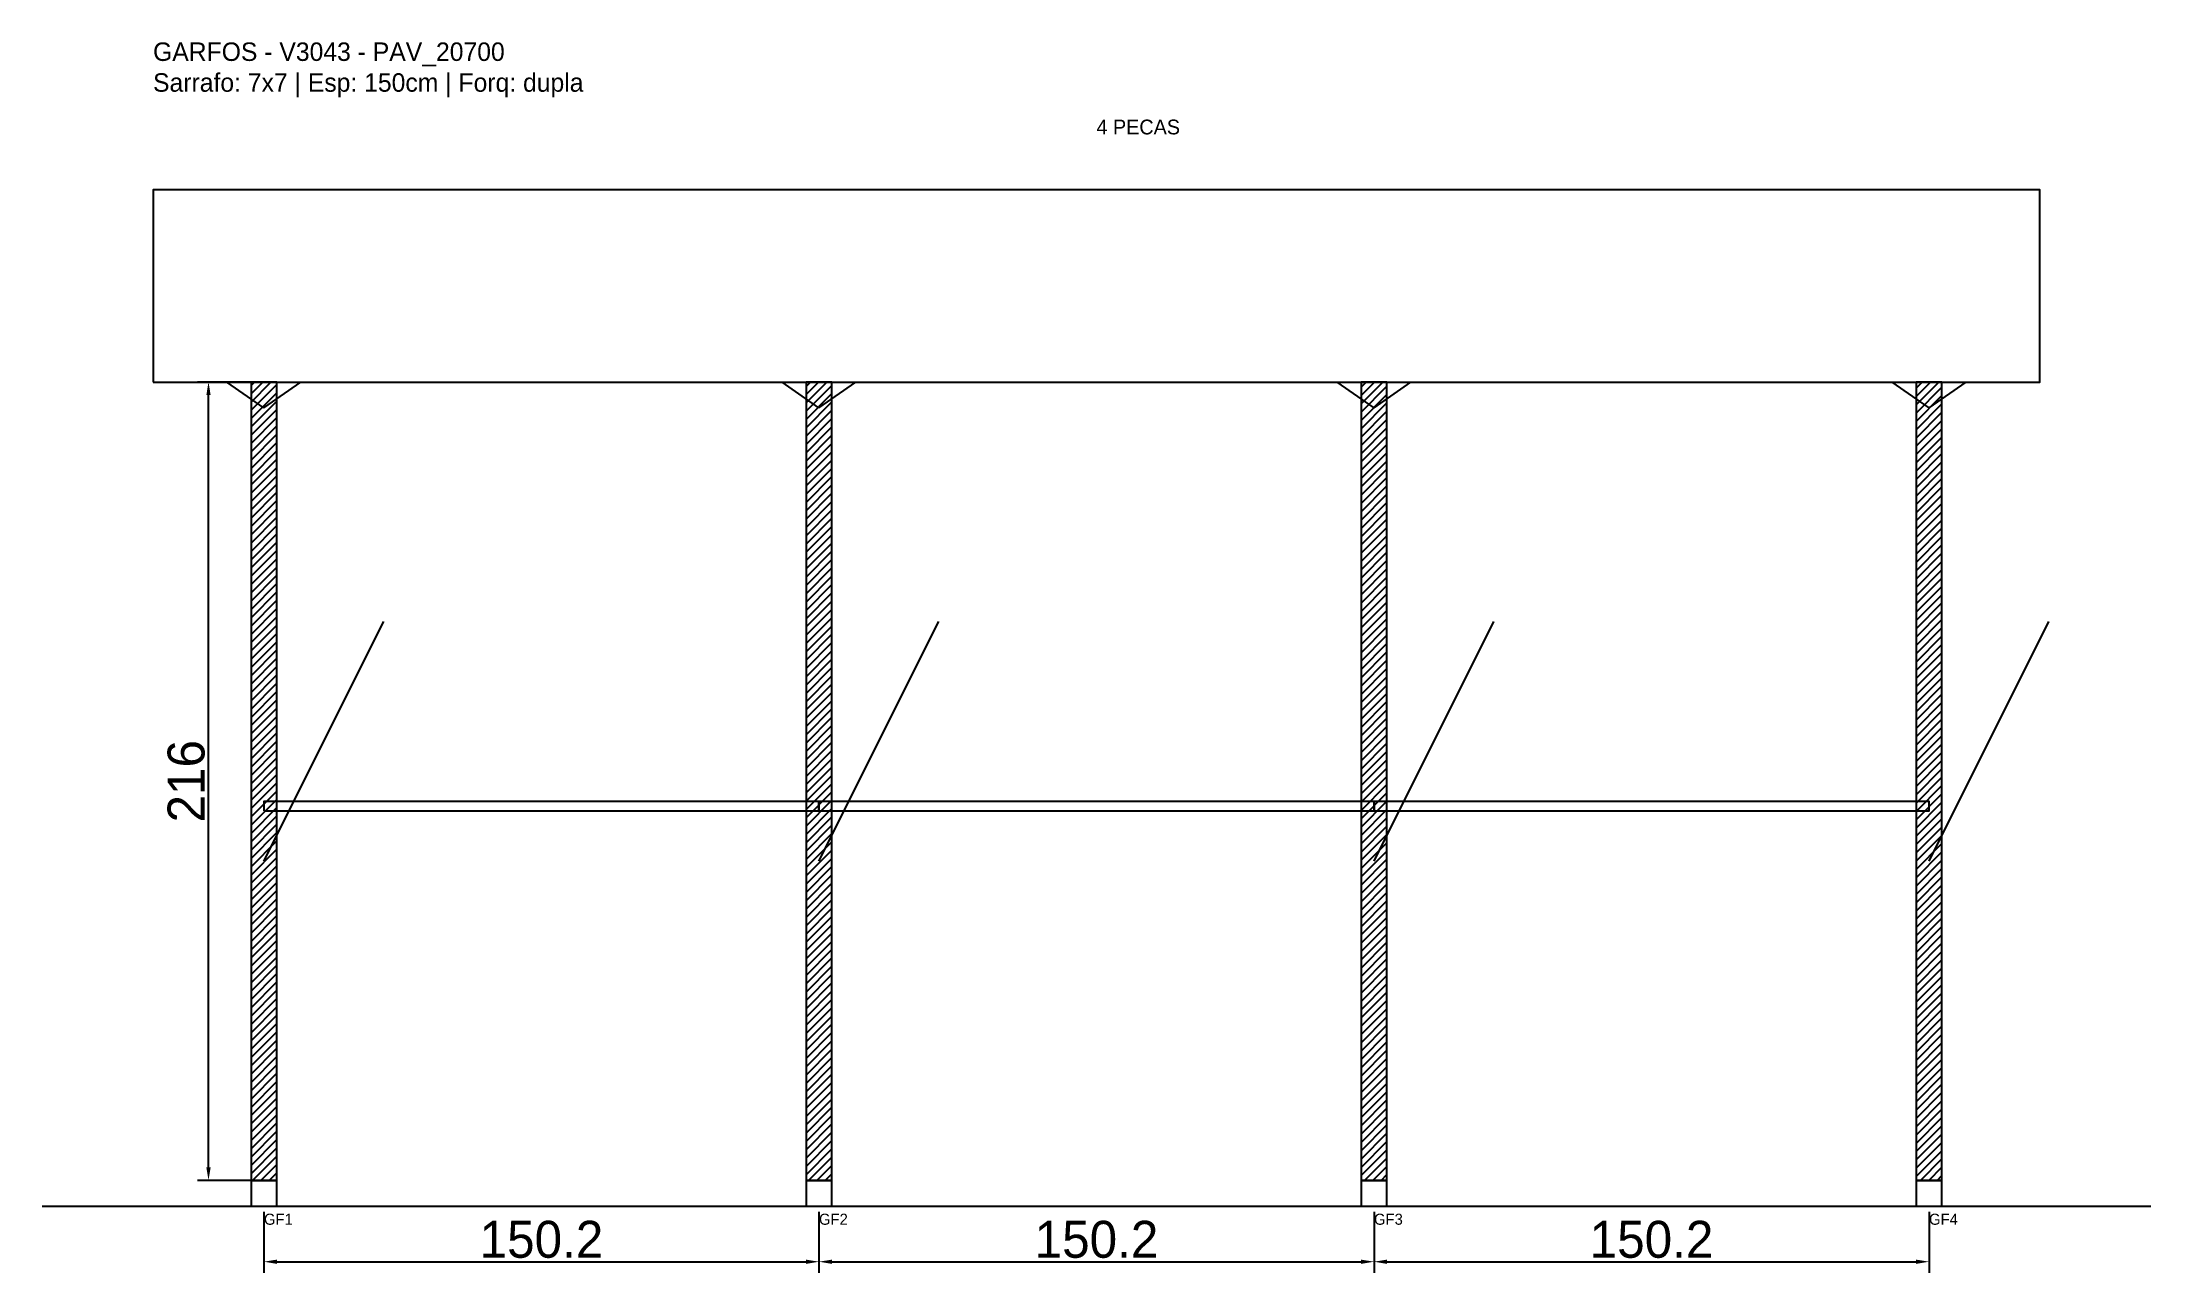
# Model space of a CAD drawing. Header units: metres. Extents: x -30 to 540, y -25 to 308.
import ezdxf

# ---------------------------------------------------------------- set-up
doc = ezdxf.new("R2010")
doc.units = ezdxf.units.M
for name, color, linetype in [('BARRA_ANCORAGEM', 1, 'Continuous'), ('COTA', 241, 'Continuous'), ('GARFOS OK', 3, 'Continuous'), ('NOME DA VIGA', 6, 'Continuous'), ('SARR_7x7', 40, 'Continuous'), ('TIRAS REESCORAMENTO', 252, 'Continuous'), ('VIGAS', 3, 'Continuous')]:
    doc.layers.add(name, color=color, linetype=linetype)
doc.dimstyles.new('EZ DXF', dxfattribs={"dimtxt": 10, "dimasz": 3.5, "dimexe": 3, "dimexo": 1.5, "dimgap": 1, "dimtad": 1, "dimdec": 1, "dimdsep": 46, "dimcen": 2.5, "dimazin": 3, "dimtfac": 1, "dimtmove": 0, "dimatfit": 3})

msp = doc.modelspace()

# ---------------------------------------------------------------- hatches: boundary and pattern name
at = {"layer": 'COTA'}
h = msp.add_hatch(dxfattribs=at)
h.set_pattern_fill('ANSI31', scale=0.5)
h.paths.add_polyline_path([(26.5, 0), (33.5, 0), (33.5, 216), (26.5, 216)])
h = msp.add_hatch(dxfattribs=at)
h.set_pattern_fill('ANSI31', scale=0.5)
h.paths.add_polyline_path([(176.67, 0), (183.67, 0), (183.67, 216), (176.67, 216)])
h = msp.add_hatch(dxfattribs=at)
h.set_pattern_fill('ANSI31', scale=0.5)
h.paths.add_polyline_path([(326.83, 0), (333.83, 0), (333.83, 216), (326.83, 216)])
h = msp.add_hatch(dxfattribs=at)
h.set_pattern_fill('ANSI31', scale=0.5)
h.paths.add_polyline_path([(477, 0), (484, 0), (484, 216), (477, 216)])

# ---------------------------------------------------------------- linework, layer by layer
at = {"layer": 'BARRA_ANCORAGEM'}
for p, q in [((30, 86.4), (62.4, 151.2)), ((180.17, 86.4), (212.57, 151.2)), ((330.33, 86.4), (362.73, 151.2)), ((480.5, 86.4), (512.9, 151.2))]:
    msp.add_line(p, q, dxfattribs=at)
at = {"layer": 'GARFOS OK'}
for p, q in [((30, 209), (20, 216)), ((20, 216), (40, 216)), ((30, 209), (40, 216)), ((180.17, 209), (170.17, 216)), ((170.17, 216), (190.17, 216)), ((180.17, 209), (190.17, 216)), ((330.33, 209), (320.33, 216)), ((320.33, 216), (340.33, 216)), ((330.33, 209), (340.33, 216)), ((480.5, 209), (470.5, 216)), ((470.5, 216), (490.5, 216)), ((480.5, 209), (490.5, 216))]:
    msp.add_line(p, q, dxfattribs=at)
at = {"layer": 'GARFOS OK', "linetype": 'CONTINUOUS'}
msp.add_line((-30, -7), (540.5, -7), dxfattribs=at)
at = {"layer": 'GARFOS OK'}
for points in [[(26.5, 0), (33.5, 0), (33.5, 216), (26.5, 216), (26.5, 0)], [(176.67, 0), (183.67, 0), (183.67, 216), (176.67, 216), (176.67, 0)], [(326.83, 0), (333.83, 0), (333.83, 216), (326.83, 216), (326.83, 0)], [(477, 0), (484, 0), (484, 216), (477, 216), (477, 0)]]:
    msp.add_lwpolyline(points, dxfattribs=at)
at = {"layer": 'SARR_7x7'}
for points in [[(26.5, -7), (33.5, -7), (33.5, 0), (26.5, 0), (26.5, -7)], [(176.67, -7), (183.67, -7), (183.67, 0), (176.67, 0), (176.67, -7)], [(326.83, -7), (333.83, -7), (333.83, 0), (326.83, 0), (326.83, -7)], [(477, -7), (484, -7), (484, 0), (477, 0), (477, -7)]]:
    msp.add_lwpolyline(points, dxfattribs=at)
at = {"layer": 'TIRAS REESCORAMENTO'}
for points in [[(30, 100), (180.17, 100), (180.17, 102.5), (30, 102.5), (30, 100)], [(180.17, 100), (330.33, 100), (330.33, 102.5), (180.17, 102.5), (180.17, 100)], [(330.33, 100), (480.5, 100), (480.5, 102.5), (330.33, 102.5), (330.33, 100)]]:
    msp.add_lwpolyline(points, dxfattribs=at)
at = {"layer": 'VIGAS'}
msp.add_lwpolyline([(0, 216), (510.5, 216), (510.5, 268), (0, 268), (0, 216)], dxfattribs=at)

# ---------------------------------------------------------------- texts
at = {"layer": 'NOME DA VIGA'}
for s, height, p in [('4 PECAS', 4, (255.25, 283)), ('GF1', 3, (30, -12)), ('GF2', 3, (180.17, -12)), ('GF3', 3, (330.33, -12)), ('GF4', 3, (480.5, -12))]:
    msp.add_text(s, height=height, dxfattribs=at).set_placement(p)
at = {"layer": 'NOME DA VIGA', "insert": (0, 293), "char_height": 5, "attachment_point": 7}
msp.add_mtext('GARFOS - V3043 - PAV_20700\\PSarrafo: 7x7 | Esp: 150cm | Forq: dupla', dxfattribs=at)

# ---------------------------------------------------------------- dimensions: what is measured, and where the dimension line sits
at = {"layer": 'COTA'}
msp.add_linear_dim(base=(15, 0), p1=(30, 0), p2=(30, 216), angle=90, dimstyle='EZ DXF', dxfattribs=at).render()
for base, p1, p2 in [((30, -22), (30, -7), (180.17, -7)), ((180.17, -22), (180.17, -7), (330.33, -7)), ((330.33, -22), (330.33, -7), (480.5, -7))]:
    msp.add_linear_dim(base=base, p1=p1, p2=p2, dimstyle='EZ DXF', dxfattribs=at).render()

doc.saveas('drawing.dxf')
